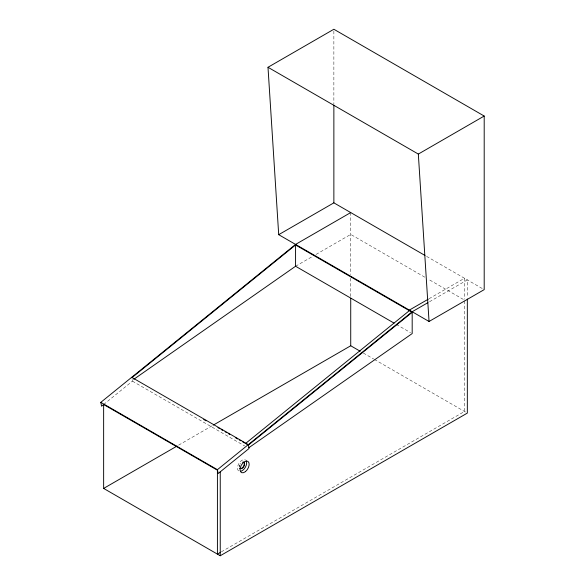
<?xml version="1.0" encoding="UTF-8"?>
<svg xmlns="http://www.w3.org/2000/svg" width="585" height="585" viewBox="0 0 585 585"><rect width="100%" height="100%" fill="white"/><g stroke="black" fill="none" stroke-linecap="round" stroke-linejoin="round"><path stroke-width="0.44" stroke-dasharray="2.92 2.19" d="M103.64 404.513L132.444 381.157L131.881 378.268M295.571 266.255L312.119 256.698M316.061 254.424L350.729 234.409L424.995 277.29M429.046 298.73L464.497 278.263L464.497 299.191M178.63 445.126L212.582 425.529M429.514 301.736L467.335 279.901L467.335 297.187M221.357 551.83L464.497 411.46L464.497 300.098L428.154 279.111M426.575 256.369L482.669 288.749M396.425 324.478L410.604 332.668M363.365 353.069L373.639 359M374.429 359.453L465.916 412.279M132.444 381.157L244.64 445.931M350.729 212.574L350.729 274.57M350.729 278.226L350.729 296.478M333.867 31.078L333.867 104.167M238.6 470.903A6.464 3.729 -60 0 1 239.104 463.174A6.464 3.729 -60 0 1 245.546 460.037M239.558 466.837A3.568 2.062 -60 0 1 239.93 465.17M239.243 466.654A3.568 2.062 -60 0 1 239.616 464.995M240.033 464.161A3.568 2.062 -60 0 1 240.567 463.408"/><path stroke-width="0.88" d="M220.567 552.291L217.415 554.112L217.415 470.201L103.64 404.513L101.549 406.202L100.803 402.356L295.571 244.42L350.729 212.574M248.398 445.112L412.184 312.302L295.571 244.976L131.786 377.793L131.691 377.31L248.303 444.637L249.056 448.483L218.161 473.528L217.415 469.682L412.184 311.739L427.942 302.642M133.782 379.307L295.571 266.255L295.571 244.42M248.896 447.679L412.184 333.574L412.184 311.739M267.996 67.282L333.867 29.25L484.197 116.042L484.197 289.633L429.046 321.479L278.709 234.68L267.996 67.282L418.326 154.074L429.046 321.479M278.709 234.68L333.867 202.841L424.995 255.455M418.326 154.074L484.197 116.042M428.257 299.184L409.346 310.101L409.346 310.664L245.561 443.488L247.689 444.71M103.64 404.513L103.64 488.424L177.058 446.041M213.364 425.076L350.729 345.772L360.206 351.241M103.64 488.424L220.245 555.75L467.335 413.098L467.335 299.008M203.719 419.482L206.088 420.842M217.934 427.635L219.514 428.542M221.086 429.448L222.666 430.355M225.035 431.715L226.614 432.622M228.194 433.522L229.773 434.428M235.302 437.602L237.671 438.962M239.25 439.861L240.823 440.768M242.402 441.675L244.771 443.035M295.571 266.255L394.063 323.117M100.803 402.356L217.415 469.682M412.089 311.82L412.184 312.302M350.729 298.306L350.729 345.772M333.867 105.081L333.867 202.841M220.245 471.839L220.245 555.75M246.197 460.819A6.464 3.729 -60 0 1 245.473 467.042A6.464 3.729 -60 0 1 240.552 471.327M242.804 462.26A3.568 2.062 -60 0 1 244.025 466.186A3.568 2.062 -60 0 1 239.85 468.132M243.089 462.048A3.568 2.062 -60 0 1 243.711 466.011A3.568 2.062 -60 0 1 239.923 468.344M245.429 471.634A6.464 3.729 -60 0 0 248.069 461.492A6.464 3.729 -60 0 0 240.289 467.656A6.464 3.729 -60 0 0 245.429 471.634"/></g></svg>
